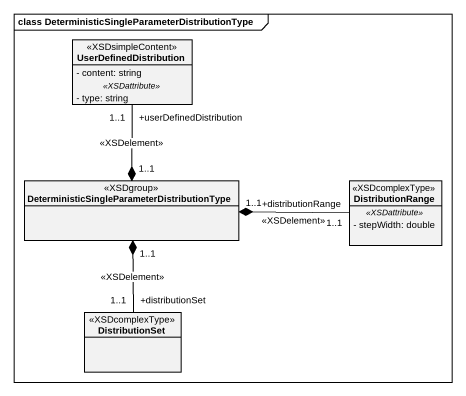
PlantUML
@startuml
mainframe class DeterministicSingleParameterDistributionType
hide circle
hide empty members
skinparam classAttributeIconSize 0
class UserDefinedDistribution <<XSDsimpleContent>> {
  - content: string
  .. <<XSDattribute>> ..
  - type: string
}
class "DeterministicSingleParameterDistributionType" as DeterministicSingleParameter <<XSDgroup>>
class DistributionRange <<XSDcomplexType>> {
  .. <<XSDattribute>> ..
  - stepWidth: double
}
class DistributionSet <<XSDcomplexType>>
DeterministicSingleParameter "1..1" *-up- "+userDefinedDistribution\n1..1" UserDefinedDistribution : <<XSDelement>>
DeterministicSingleParameter "1..1" *-right- "+distributionRange\n1..1" DistributionRange : <<XSDelement>>
DeterministicSingleParameter "1..1" *-- "+distributionSet\n1..1" DistributionSet : <<XSDelement>>
@enduml
